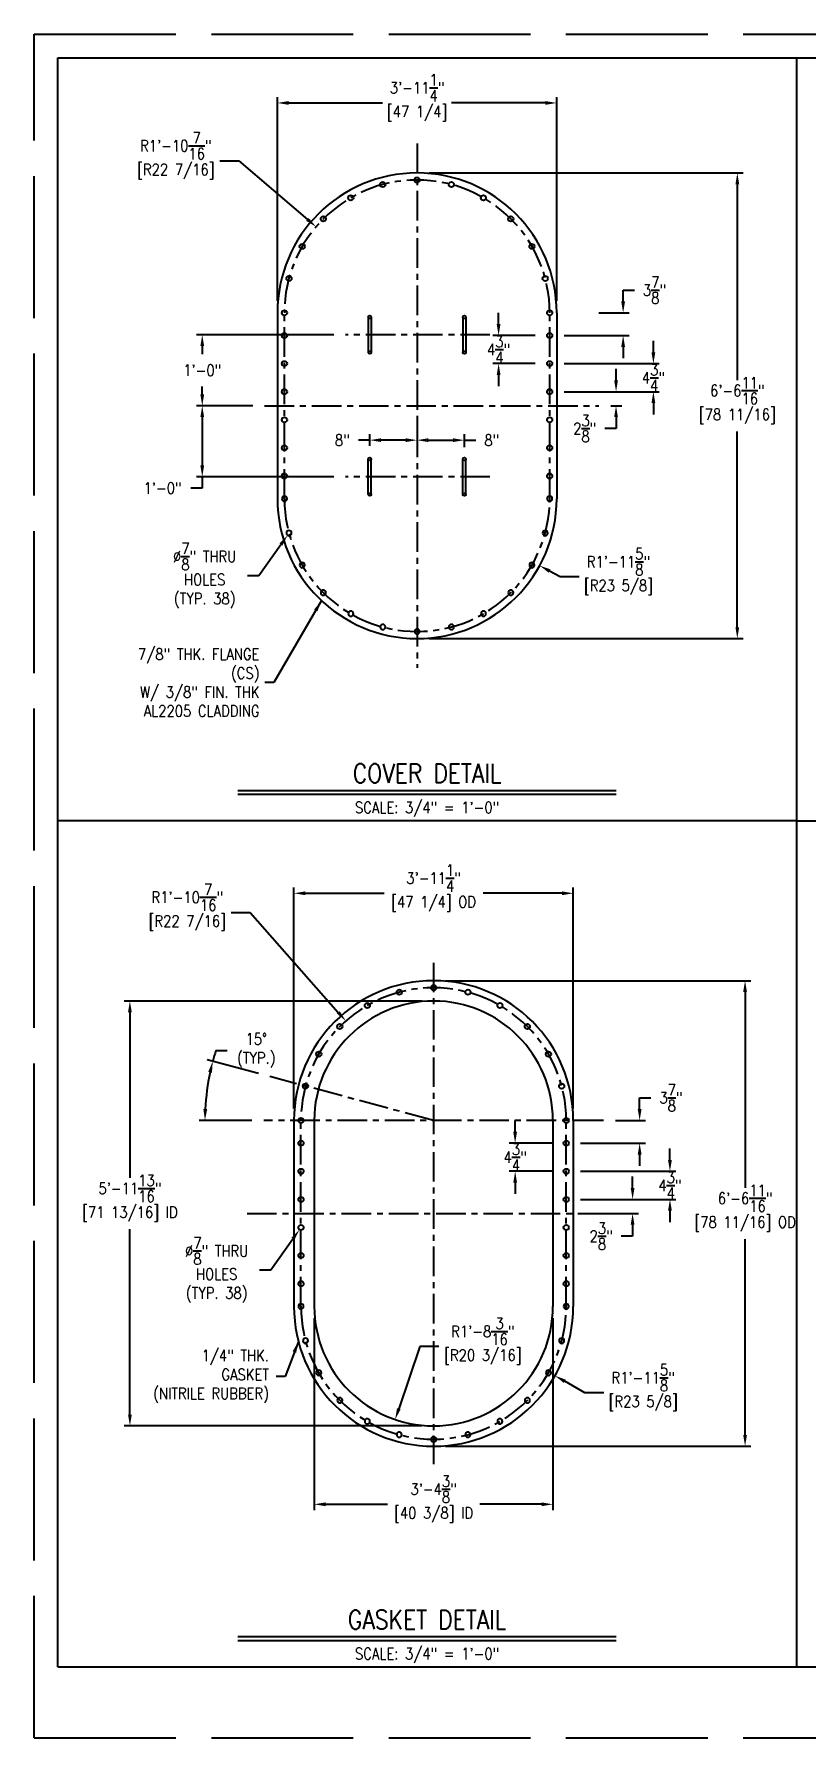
# Model space of a CAD drawing. Extents: x -219 to 647, y 12 to 426.
# Drawn here: x -12 to 118.6, y 12 to 300 of the extents above; entities that cross this region are included whole.
import ezdxf
from ezdxf.enums import TextEntityAlignment as Align

# ---------------------------------------------------------------- set-up
doc = ezdxf.new("R2010")
doc.units = 0
doc.header["$LTSCALE"] = 4
doc.header["$MEASUREMENT"] = 0
doc.header["$PDMODE"] = 33
doc.header["$PDSIZE"] = -0.5
doc.linetypes.add('AM_ISO02W050', pattern=[7.5, 6, -1.5])
doc.linetypes.add('CENTER', pattern=[2, 1.25, -0.25, 0.25, -0.25])
doc.layers.get('0').update_dxf_attribs({"linetype": 'CONTINUOUS'})
doc.layers.get('Defpoints').update_dxf_attribs({"linetype": 'CONTINUOUS'})
for name, color, linetype in [('CENTER', 6, 'CENTER'), ('COVER', 3, 'CONTINUOUS'), ('DIM', 1, 'CONTINUOUS'), ('HANDLE', 2, 'CONTINUOUS')]:
    doc.layers.add(name, color=color, linetype=linetype)
doc.styles.add('ROMANS', font='ROMANS.shx', dxfattribs={"width": 0.85, "height": 1.92})
doc.styles.get("Standard").update_dxf_attribs({"font": 'sanss___.ttf'})
doc.dimstyles.get("Standard").update_dxf_attribs({"dimtxt": 0.18, "dimasz": 0.18, "dimexe": 0.18, "dimexo": 0.0625, "dimgap": 0.09, "dimtad": 0, "dimtih": 1, "dimtoh": 1, "dimdec": 4, "dimzin": 0, "dimdsep": 46, "dimtxsty": 'Standard', "dimcen": 0.09, "dimadec": 0, "dimazin": 0, "dimtfac": 1, "dimtdec": 4, "dimtofl": 0, "dimtmove": 0, "dimatfit": 3, "dimfxl": 1, "dimtolj": 1, "dimtzin": 0, "dimarcsym": 0})

# ---------------------------------------------------------------- blocks, each defined once
blk = doc.blocks.new('*U203')
at = {"layer": 'COVER'}
blk.add_circle((0, 0), 0.438, dxfattribs=at)
blk = doc.blocks.new('*U200')
at = {"layer": 'COVER', "color": 0, "linetype": 'ByBlock', "lineweight": -2, "transparency": 16777216}
for p, rotation in [((-401.64, 371.43), 270.0000000000001), ((-412.86, 368.42), 300.0000000000001), ((-407.45, 370.67), 285.0000000000001), ((-395.84, 370.67), 255.0000000000001), ((-390.42, 368.42), 240.0000000000001), ((-417.51, 364.86), 314.9999999999999), ((-385.78, 364.86), 225.0000000000001), ((-421.07, 360.21), 329.9999999999999), ((-382.21, 360.21), 210.0000000000001), ((-423.32, 354.8), 344.9999999999999), ((-379.97, 354.8), 195.0000000000003), ((-379.21, 348.99), 180)]:
    blk.add_blockref('*U203', p, dxfattribs=dict(at, rotation=rotation))
blk.add_blockref('*U203', (-424.08, 348.99), dxfattribs=at)
blk = doc.blocks.new('*U201')
at = {"layer": 'COVER'}
blk.add_circle((0, 0), 0.438, dxfattribs=at)
blk = doc.blocks.new('*U202')
at = {"layer": 'COVER', "color": 0, "linetype": 'ByBlock', "lineweight": -2, "transparency": 16777216}
for p, rotation in [((-401.64, 371.43), 270.0000000000001), ((-412.86, 368.42), 300.0000000000001), ((-407.45, 370.67), 285.0000000000001), ((-395.84, 370.67), 255.0000000000001), ((-390.42, 368.42), 240.0000000000001), ((-417.51, 364.86), 314.9999999999999), ((-385.78, 364.86), 225.0000000000001), ((-421.07, 360.21), 329.9999999999999), ((-382.21, 360.21), 210.0000000000001), ((-423.32, 354.8), 344.9999999999999), ((-379.97, 354.8), 195.0000000000003), ((-379.21, 348.99), 180)]:
    blk.add_blockref('*U201', p, dxfattribs=dict(at, rotation=rotation))
blk.add_blockref('*U201', (-424.08, 348.99), dxfattribs=at)
blk = doc.blocks.new('*D204')
at = {"layer": 'Defpoints', "color": 0, "transparency": 16777216}
for p in [(16.46, 249.17), (40.72, 249.17), (26.99, 237.17)]:
    blk.add_point(p, dxfattribs=at)
at = {"layer": 'DIM', "color": 0, "lineweight": -2, "transparency": 16777216}
for p, q in [((38.72, 249.17), (15.46, 249.17)), ((16.46, 247.25), (16.46, 245.92)), ((16.46, 239.09), (16.46, 240.43)), ((24.99, 237.17), (15.46, 237.17))]:
    blk.add_line(p, q, dxfattribs=at)
at = {"layer": 'DIM', "color": 0, "transparency": 16777216}
for points in [[(16.14, 247.25), (16.78, 247.25), (16.46, 249.17)], [(16.14, 239.09), (16.78, 239.09), (16.46, 237.17)]]:
    blk.add_solid(points, dxfattribs=at)
at = {"layer": 'DIM', "color": 0, "transparency": 16777216, "insert": (16.46, 243.17), "char_height": 1.92, "attachment_point": 5, "style": 'ROMANS'}
blk.add_mtext('\\A1;1\'-0"', dxfattribs=at)
blk = doc.blocks.new('*D205')
at = {"layer": 'Defpoints', "color": 0, "transparency": 16777216}
for p in [(52.81, 237.17), (60.81, 231.36), (60.81, 228.17)]:
    blk.add_point(p, dxfattribs=at)
at = {"layer": 'DIM', "color": 0, "lineweight": -2, "transparency": 16777216}
for p, q in [((52.81, 235.17), (52.81, 230.36)), ((54.73, 231.36), (58.89, 231.36)), ((60.81, 230.17), (60.81, 232.36)), ((60.81, 231.36), (62.73, 231.36))]:
    blk.add_line(p, q, dxfattribs=at)
at = {"layer": 'DIM', "color": 0, "transparency": 16777216}
for points in [[(54.73, 231.68), (54.73, 231.04), (52.81, 231.36)], [(58.89, 231.68), (58.89, 231.04), (60.81, 231.36)]]:
    blk.add_solid(points, dxfattribs=at)
at = {"layer": 'DIM', "color": 0, "transparency": 16777216, "insert": (65.45, 231.36), "char_height": 1.92, "attachment_point": 5, "style": 'ROMANS'}
blk.add_mtext('\\A1;8"', dxfattribs=at)
blk = doc.blocks.new('*D215')
at = {"layer": 'Defpoints', "color": 0, "transparency": 16777216}
for p in [(26.99, 237.17), (16.46, 225.17), (40.72, 225.17)]:
    blk.add_point(p, dxfattribs=at)
at = {"layer": 'DIM', "color": 0, "lineweight": -2, "transparency": 16777216}
for p, q in [((24.99, 237.17), (15.46, 237.17)), ((16.46, 235.25), (16.46, 227.09)), ((38.72, 225.17), (15.46, 225.17)), ((16.46, 225.17), (16.46, 223.25)), ((16.46, 223.25), (14.54, 223.25))]:
    blk.add_line(p, q, dxfattribs=at)
at = {"layer": 'DIM', "color": 0, "transparency": 16777216}
for points in [[(16.14, 235.25), (16.78, 235.25), (16.46, 237.17)], [(16.14, 227.09), (16.78, 227.09), (16.46, 225.17)]]:
    blk.add_solid(points, dxfattribs=at)
at = {"layer": 'DIM', "color": 0, "transparency": 16777216, "insert": (9.75, 223.25), "char_height": 1.92, "attachment_point": 5, "style": 'ROMANS'}
blk.add_mtext('\\A1;1\'-0"', dxfattribs=at)
blk = doc.blocks.new('*D216')
at = {"layer": 'Defpoints', "color": 0, "transparency": 16777216}
for p in [(52.81, 237.17), (52.81, 231.36), (44.81, 228.42)]:
    blk.add_point(p, dxfattribs=at)
at = {"layer": 'DIM', "color": 0, "lineweight": -2, "transparency": 16777216}
for p, q in [((52.81, 235.17), (52.81, 230.36)), ((44.81, 231.36), (42.89, 231.36)), ((44.81, 230.42), (44.81, 232.36)), ((50.89, 231.36), (46.73, 231.36))]:
    blk.add_line(p, q, dxfattribs=at)
at = {"layer": 'DIM', "color": 0, "transparency": 16777216}
for points in [[(46.73, 231.68), (46.73, 231.04), (44.81, 231.36)], [(50.89, 231.68), (50.89, 231.04), (52.81, 231.36)]]:
    blk.add_solid(points, dxfattribs=at)
at = {"layer": 'DIM', "color": 0, "transparency": 16777216, "insert": (40.16, 231.36), "char_height": 1.92, "attachment_point": 5, "style": 'ROMANS'}
blk.add_mtext('\\A1;8"', dxfattribs=at)
blk = doc.blocks.new('*D217')
at = {"layer": 'Defpoints', "color": 0, "transparency": 16777216}
for p in [(76.43, 288.36), (29.18, 252.89), (76.43, 252.89)]:
    blk.add_point(p, dxfattribs=at)
at = {"layer": 'DIM', "color": 0, "lineweight": -2, "transparency": 16777216}
for p, q in [((29.18, 254.89), (29.18, 289.36)), ((31.1, 288.36), (46.97, 288.36)), ((74.51, 288.36), (58.64, 288.36)), ((76.43, 254.89), (76.43, 289.36))]:
    blk.add_line(p, q, dxfattribs=at)
at = {"layer": 'DIM', "color": 0, "transparency": 16777216}
for points in [[(31.1, 288.68), (31.1, 288.04), (29.18, 288.36)], [(74.51, 288.68), (74.51, 288.04), (76.43, 288.36)]]:
    blk.add_solid(points, dxfattribs=at)
at = {"layer": 'DIM', "color": 0, "transparency": 16777216, "char_height": 1.92, "attachment_point": 5, "style": 'ROMANS'}
for s, insert in [('\\A1;3\'-11{\\H1x;\\S1/4;}"', (52.81, 290.92)), ('\\A1;[47 1/4]', (52.81, 286.57))]:
    blk.add_mtext(s, dxfattribs=dict(at, insert=insert))
blk = doc.blocks.new('*D218')
at = {"layer": 'Defpoints', "color": 0, "transparency": 16777216}
for p in [(52.81, 276.52), (52.81, 197.83), (106.99, 197.83)]:
    blk.add_point(p, dxfattribs=at)
at = {"layer": 'DIM', "color": 0, "lineweight": -2, "transparency": 16777216}
for p, q in [((54.81, 276.52), (107.99, 276.52)), ((106.99, 274.6), (106.99, 241.52)), ((106.99, 199.75), (106.99, 232.83)), ((54.81, 197.83), (107.99, 197.83))]:
    blk.add_line(p, q, dxfattribs=at)
at = {"layer": 'DIM', "color": 0, "transparency": 16777216}
for points in [[(106.67, 274.6), (107.31, 274.6), (106.99, 276.52)], [(106.67, 199.75), (107.31, 199.75), (106.99, 197.83)]]:
    blk.add_solid(points, dxfattribs=at)
at = {"layer": 'DIM', "color": 0, "transparency": 16777216, "char_height": 1.92, "attachment_point": 5, "style": 'ROMANS'}
for s, insert in [('\\A1;6\'-6{\\H1x;\\S11/16;}"', (106.99, 239.73)), ('\\A1;[78 11/16]', (106.99, 235.39))]:
    blk.add_mtext(s, dxfattribs=dict(at, insert=insert))
blk = doc.blocks.new('*D222')
at = {"layer": 'Defpoints', "color": 0, "transparency": 16777216}
for p in [(35.71, 267.43), (52.81, 252.89)]:
    blk.add_point(p, dxfattribs=at)
at = {"layer": 'DIM', "color": 0, "lineweight": -2, "transparency": 16777216}
for p, q in [((19.43, 278.56), (22.63, 278.56)), ((22.63, 278.56), (34.25, 268.67))]:
    blk.add_line(p, q, dxfattribs=at)
at = {"layer": 'DIM', "color": 0, "transparency": 16777216}
blk.add_solid([(34.46, 268.92), (34.04, 268.43), (35.71, 267.43)], dxfattribs=at)
at = {"layer": 'DIM', "color": 0, "transparency": 16777216, "char_height": 1.92, "attachment_point": 5, "style": 'ROMANS'}
for s, insert in [('\\A1;R1\'-10{\\H1x;\\S7/16;}"', (11.99, 281.12)), ('\\A1;[R22 7/16]', (11.99, 276.78))]:
    blk.add_mtext(s, dxfattribs=dict(at, insert=insert))
blk = doc.blocks.new('*D223')
at = {"layer": 'Defpoints', "color": 0, "transparency": 16777216}
for p in [(52.81, 221.46), (73.55, 210.15)]:
    blk.add_point(p, dxfattribs=at)
at = {"layer": 'DIM', "color": 0, "lineweight": -2, "transparency": 16777216}
for p, q in [((77.02, 208.25), (75.23, 209.23)), ((80.22, 208.25), (77.02, 208.25))]:
    blk.add_line(p, q, dxfattribs=at)
at = {"layer": 'DIM', "color": 0, "transparency": 16777216}
blk.add_solid([(75.39, 209.51), (75.08, 208.95), (73.55, 210.15)], dxfattribs=at)
at = {"layer": 'DIM', "color": 0, "transparency": 16777216, "char_height": 1.92, "attachment_point": 5, "style": 'ROMANS'}
for s, insert in [('\\A1;R1\'-11{\\H1x;\\S5/8;}"', (86.88, 210.81)), ('\\A1;[R23 5/8]', (86.88, 206.47))]:
    blk.add_mtext(s, dxfattribs=dict(at, insert=insert))
blk = doc.blocks.new('*D225')
at = {"layer": 'Defpoints', "color": 0, "transparency": 16777216}
for p in [(31.39, 216.01), (30.88, 215.29)]:
    blk.add_point(p, dxfattribs=at)
at = {"layer": 'DIM', "color": 0, "lineweight": -2, "transparency": 16777216}
for p, q in [((26.06, 208.49), (29.77, 213.72)), ((24.14, 208.49), (26.06, 208.49))]:
    blk.add_line(p, q, dxfattribs=at)
at = {"layer": 'DIM', "color": 0, "transparency": 16777216}
blk.add_solid([(29.51, 213.91), (30.03, 213.54), (30.88, 215.29)], dxfattribs=at)
at = {"layer": 'DIM', "color": 0, "transparency": 16777216, "insert": (16.87, 208.49), "char_height": 1.92, "attachment_point": 5, "style": 'ROMANS'}
blk.add_mtext('\\A1;∅{\\H1x;\\S7/8;}" THRU\\PHOLES\\P(TYP. 38)', dxfattribs=at)
blk = doc.blocks.new('*D229')
at = {"layer": 'Defpoints', "color": 0, "transparency": 16777216}
for p in [(75.68, 239.55), (86.47, 239.55), (83.57, 237.17)]:
    blk.add_point(p, dxfattribs=at)
at = {"layer": 'DIM', "color": 0, "lineweight": -2, "transparency": 16777216}
for p, q in [((86.47, 241.47), (86.47, 243.39)), ((77.68, 239.55), (87.47, 239.55)), ((85.57, 237.17), (87.47, 237.17)), ((86.47, 233.33), (84.55, 233.33)), ((86.47, 235.25), (86.47, 233.33))]:
    blk.add_line(p, q, dxfattribs=at)
at = {"layer": 'DIM', "color": 0, "transparency": 16777216}
for points in [[(86.15, 241.47), (86.79, 241.47), (86.47, 239.55)], [(86.15, 235.25), (86.79, 235.25), (86.47, 237.17)]]:
    blk.add_solid(points, dxfattribs=at)
at = {"layer": 'DIM', "color": 0, "transparency": 16777216, "insert": (81.17, 233.33), "char_height": 1.92, "attachment_point": 5, "style": 'ROMANS'}
blk.add_mtext('\\A1;2{\\H1x;\\S3/8;}"', dxfattribs=at)
blk = doc.blocks.new('*D226')
at = {"layer": 'Defpoints', "color": 0, "transparency": 16777216}
for p in [(75.68, 244.3), (92.79, 244.3), (75.68, 239.55)]:
    blk.add_point(p, dxfattribs=at)
at = {"layer": 'DIM', "color": 0, "lineweight": -2, "transparency": 16777216}
for p, q in [((92.79, 246.22), (92.79, 248.14)), ((77.68, 244.3), (93.79, 244.3)), ((77.68, 239.55), (93.79, 239.55)), ((92.79, 237.63), (92.79, 235.71))]:
    blk.add_line(p, q, dxfattribs=at)
at = {"layer": 'DIM', "color": 0, "transparency": 16777216}
for points in [[(92.47, 246.22), (93.11, 246.22), (92.79, 244.3)], [(92.47, 237.63), (93.11, 237.63), (92.79, 239.55)]]:
    blk.add_solid(points, dxfattribs=at)
at = {"layer": 'DIM', "color": 0, "transparency": 16777216, "insert": (92.79, 241.92), "char_height": 1.92, "attachment_point": 5, "style": 'ROMANS'}
blk.add_mtext('\\A1;4{\\H1x;\\S3/4;}"', dxfattribs=at)
blk = doc.blocks.new('*D227')
at = {"layer": 'Defpoints', "color": 0, "transparency": 16777216}
for p in [(66.6, 249.05), (74.81, 249.05), (74.81, 244.3)]:
    blk.add_point(p, dxfattribs=at)
at = {"layer": 'DIM', "color": 0, "lineweight": -2, "transparency": 16777216}
for p, q in [((66.6, 250.97), (66.6, 252.89)), ((72.81, 249.05), (65.6, 249.05)), ((72.81, 244.3), (65.6, 244.3)), ((66.6, 242.38), (66.6, 240.46))]:
    blk.add_line(p, q, dxfattribs=at)
at = {"layer": 'DIM', "color": 0, "transparency": 16777216}
for points in [[(66.28, 250.97), (66.92, 250.97), (66.6, 249.05)], [(66.28, 242.38), (66.92, 242.38), (66.6, 244.3)]]:
    blk.add_solid(points, dxfattribs=at)
at = {"layer": 'DIM', "color": 0, "transparency": 16777216, "insert": (66.6, 246.67), "char_height": 1.92, "attachment_point": 5, "style": 'ROMANS'}
blk.add_mtext('\\A1;4{\\H1x;\\S3/4;}"', dxfattribs=at)
blk = doc.blocks.new('*D228')
at = {"layer": 'Defpoints', "color": 0, "transparency": 16777216}
for p in [(81.55, 252.89), (87.67, 252.89), (75.68, 249.05)]:
    blk.add_point(p, dxfattribs=at)
at = {"layer": 'DIM', "color": 0, "lineweight": -2, "transparency": 16777216}
for p, q in [((87.67, 254.81), (87.67, 256.73)), ((87.67, 256.73), (89.59, 256.73)), ((83.55, 252.89), (88.67, 252.89)), ((77.68, 249.05), (88.67, 249.05)), ((87.67, 247.13), (87.67, 245.21))]:
    blk.add_line(p, q, dxfattribs=at)
at = {"layer": 'DIM', "color": 0, "transparency": 16777216}
for points in [[(87.35, 254.81), (87.99, 254.81), (87.67, 252.89)], [(87.35, 247.13), (87.99, 247.13), (87.67, 249.05)]]:
    blk.add_solid(points, dxfattribs=at)
at = {"layer": 'DIM', "color": 0, "transparency": 16777216, "insert": (92.97, 256.73), "char_height": 1.92, "attachment_point": 5, "style": 'ROMANS'}
blk.add_mtext('\\A1;3{\\H1x;\\S7/8;}"', dxfattribs=at)
blk = doc.blocks.new('*U232')
at = {"layer": 'COVER'}
blk.add_circle((0, 0), 0.438, dxfattribs=at)
blk = doc.blocks.new('*U233')
at = {"layer": 'COVER', "color": 0, "linetype": 'ByBlock', "lineweight": -2, "transparency": 16777216}
for p, rotation in [((-401.64, 371.43), 270.0000000000001), ((-412.86, 368.42), 300.0000000000001), ((-407.45, 370.67), 285.0000000000001), ((-395.84, 370.67), 255.0000000000001), ((-390.42, 368.42), 240.0000000000001), ((-417.51, 364.86), 314.9999999999999), ((-385.78, 364.86), 225.0000000000001), ((-421.07, 360.21), 329.9999999999999), ((-382.21, 360.21), 210.0000000000001), ((-423.32, 354.8), 344.9999999999999), ((-379.97, 354.8), 195.0000000000003), ((-379.21, 348.99), 180)]:
    blk.add_blockref('*U232', p, dxfattribs=dict(at, rotation=rotation))
blk.add_blockref('*U232', (-424.08, 348.99), dxfattribs=at)
blk = doc.blocks.new('*U230')
at = {"layer": 'COVER'}
blk.add_circle((0, 0), 0.438, dxfattribs=at)
blk = doc.blocks.new('*U231')
at = {"layer": 'COVER', "color": 0, "linetype": 'ByBlock', "lineweight": -2, "transparency": 16777216}
for p, rotation in [((-401.64, 371.43), 270.0000000000001), ((-412.86, 368.42), 300.0000000000001), ((-407.45, 370.67), 285.0000000000001), ((-395.84, 370.67), 255.0000000000001), ((-390.42, 368.42), 240.0000000000001), ((-417.51, 364.86), 314.9999999999999), ((-385.78, 364.86), 225.0000000000001), ((-421.07, 360.21), 329.9999999999999), ((-382.21, 360.21), 210.0000000000001), ((-423.32, 354.8), 344.9999999999999), ((-379.97, 354.8), 195.0000000000003), ((-379.21, 348.99), 180)]:
    blk.add_blockref('*U230', p, dxfattribs=dict(at, rotation=rotation))
blk.add_blockref('*U230', (-424.08, 348.99), dxfattribs=at)
blk = doc.blocks.new('*D238')
at = {"layer": 'Defpoints', "color": 0, "transparency": 16777216}
for p in [(55.6, 139.99), (108.3, 139.99), (55.6, 61.31)]:
    blk.add_point(p, dxfattribs=at)
at = {"layer": 'DIM', "color": 0, "lineweight": -2, "transparency": 16777216}
for p, q in [((57.6, 139.99), (109.3, 139.99)), ((108.3, 138.07), (108.3, 104.99)), ((108.3, 63.23), (108.3, 96.31)), ((57.6, 61.31), (109.3, 61.31))]:
    blk.add_line(p, q, dxfattribs=at)
at = {"layer": 'DIM', "color": 0, "transparency": 16777216}
for points in [[(107.98, 138.07), (108.62, 138.07), (108.3, 139.99)], [(107.98, 63.23), (108.62, 63.23), (108.3, 61.31)]]:
    blk.add_solid(points, dxfattribs=at)
at = {"layer": 'DIM', "color": 0, "transparency": 16777216, "char_height": 1.92, "attachment_point": 5, "style": 'ROMANS'}
for s, insert in [('\\A1;6\'-6{\\H1x;\\S11/16;}"', (108.3, 103.21)), ('\\A1;[78 11/16] OD', (108.3, 98.87))]:
    blk.add_mtext(s, dxfattribs=dict(at, insert=insert))
blk = doc.blocks.new('*D239')
at = {"layer": 'Defpoints', "color": 0, "transparency": 16777216}
for p in [(31.98, 154.77), (31.98, 116.37), (79.23, 116.37)]:
    blk.add_point(p, dxfattribs=at)
at = {"layer": 'DIM', "color": 0, "lineweight": -2, "transparency": 16777216}
for p, q in [((31.98, 118.37), (31.98, 155.77)), ((79.23, 118.37), (79.23, 155.77)), ((33.9, 154.77), (47.24, 154.77)), ((77.31, 154.77), (63.97, 154.77))]:
    blk.add_line(p, q, dxfattribs=at)
at = {"layer": 'DIM', "color": 0, "transparency": 16777216}
for points in [[(33.9, 155.09), (33.9, 154.45), (31.98, 154.77)], [(77.31, 155.09), (77.31, 154.45), (79.23, 154.77)]]:
    blk.add_solid(points, dxfattribs=at)
at = {"layer": 'DIM', "color": 0, "transparency": 16777216, "char_height": 1.92, "attachment_point": 5, "style": 'ROMANS'}
for s, insert in [('\\A1;3\'-11{\\H1x;\\S1/4;}"', (55.6, 157.33)), ('\\A1;[47 1/4] OD', (55.6, 152.99))]:
    blk.add_mtext(s, dxfattribs=dict(at, insert=insert))
blk = doc.blocks.new('*D240')
at = {"layer": 'Defpoints', "color": 0, "transparency": 16777216}
for p in [(55.6, 136.56), (4.22, 64.74), (55.6, 64.74)]:
    blk.add_point(p, dxfattribs=at)
at = {"layer": 'DIM', "color": 0, "lineweight": -2, "transparency": 16777216}
for p, q in [((53.6, 136.56), (3.22, 136.56)), ((4.22, 134.64), (4.22, 106.68)), ((4.22, 66.66), (4.22, 97.99)), ((53.6, 64.74), (3.22, 64.74))]:
    blk.add_line(p, q, dxfattribs=at)
at = {"layer": 'DIM', "color": 0, "transparency": 16777216}
for points in [[(3.9, 134.64), (4.54, 134.64), (4.22, 136.56)], [(3.9, 66.66), (4.54, 66.66), (4.22, 64.74)]]:
    blk.add_solid(points, dxfattribs=at)
at = {"layer": 'DIM', "color": 0, "transparency": 16777216, "char_height": 1.92, "attachment_point": 5, "style": 'ROMANS'}
for s, insert in [('\\A1;5\'-11{\\H1x;\\S13/16;}"', (4.22, 104.89)), ('\\A1;[71 13/16] ID', (4.22, 100.55))]:
    blk.add_mtext(s, dxfattribs=dict(at, insert=insert))
blk = doc.blocks.new('*D242')
at = {"layer": 'Defpoints', "color": 0, "transparency": 16777216}
for p in [(35.41, 84.93), (75.79, 84.93), (75.79, 51.49)]:
    blk.add_point(p, dxfattribs=at)
at = {"layer": 'DIM', "color": 0, "lineweight": -2, "transparency": 16777216}
for p, q in [((35.41, 82.93), (35.41, 50.49)), ((75.79, 82.93), (75.79, 50.49)), ((37.33, 51.49), (47.78, 51.49)), ((73.87, 51.49), (63.42, 51.49))]:
    blk.add_line(p, q, dxfattribs=at)
at = {"layer": 'DIM', "color": 0, "transparency": 16777216}
for points in [[(37.33, 51.81), (37.33, 51.17), (35.41, 51.49)], [(73.87, 51.81), (73.87, 51.17), (75.79, 51.49)]]:
    blk.add_solid(points, dxfattribs=at)
at = {"layer": 'DIM', "color": 0, "transparency": 16777216, "char_height": 1.92, "attachment_point": 5, "style": 'ROMANS'}
for s, insert in [('\\A1;3\'-4{\\H1x;\\S3/8;}"', (55.6, 54.05)), ('\\A1;[40 3/8] ID', (55.6, 49.71))]:
    blk.add_mtext(s, dxfattribs=dict(at, insert=insert))
blk = doc.blocks.new('*D241')
at = {"layer": 'Defpoints', "color": 0, "transparency": 16777216}
for p in [(27.91, 123.79), (17.07, 119.74), (26.86, 116.37), (55.6, 116.37), (84.35, 116.37)]:
    blk.add_point(p, dxfattribs=at)
at = {"layer": 'DIM', "color": 0, "lineweight": -2, "transparency": 16777216}
for p, q in [((18.78, 128.22), (20.7, 128.22)), ((25.98, 124.31), (17.27, 126.64)), ((24.86, 116.37), (15.92, 116.37))]:
    blk.add_line(p, q, dxfattribs=at)
for start, end in [(162.156, 165), (167.844, 177.156)]:
    blk.add_arc((55.6, 116.37), 38.68, start, end, dxfattribs=at)
at = {"layer": 'DIM', "color": 0, "transparency": 16777216}
for points in [[(17.47, 124.59), (18.1, 124.44), (18.24, 126.38)], [(17.29, 118.28), (16.65, 118.3), (16.92, 116.37)]]:
    blk.add_solid(points, dxfattribs=at)
at = {"layer": 'DIM', "color": 0, "transparency": 16777216, "insert": (25.6, 128.22), "char_height": 1.92, "attachment_point": 5, "style": 'ROMANS'}
blk.add_mtext('\\A1;15°\\P(TYP.)', dxfattribs=at)
blk = doc.blocks.new('*D237')
at = {"layer": 'Defpoints', "color": 0, "transparency": 16777216}
for p in [(78.48, 103.03), (89.27, 103.03), (81.42, 100.65)]:
    blk.add_point(p, dxfattribs=at)
at = {"layer": 'DIM', "color": 0, "lineweight": -2, "transparency": 16777216}
for p, q in [((89.27, 104.95), (89.27, 106.87)), ((80.48, 103.03), (90.27, 103.03)), ((83.42, 100.65), (90.27, 100.65)), ((89.27, 98.73), (89.27, 96.81)), ((89.27, 96.81), (87.35, 96.81))]:
    blk.add_line(p, q, dxfattribs=at)
at = {"layer": 'DIM', "color": 0, "transparency": 16777216}
for points in [[(88.95, 104.95), (89.59, 104.95), (89.27, 103.03)], [(88.95, 98.73), (89.59, 98.73), (89.27, 100.65)]]:
    blk.add_solid(points, dxfattribs=at)
at = {"layer": 'DIM', "color": 0, "transparency": 16777216, "insert": (83.96, 96.81), "char_height": 1.92, "attachment_point": 5, "style": 'ROMANS'}
blk.add_mtext('\\A1;2{\\H1x;\\S3/8;}"', dxfattribs=at)
blk = doc.blocks.new('*D234')
at = {"layer": 'Defpoints', "color": 0, "transparency": 16777216}
for p in [(78.48, 107.78), (95.59, 107.78), (78.48, 103.03)]:
    blk.add_point(p, dxfattribs=at)
at = {"layer": 'DIM', "color": 0, "lineweight": -2, "transparency": 16777216}
for p, q in [((95.59, 109.7), (95.59, 111.62)), ((80.48, 107.78), (96.59, 107.78)), ((80.48, 103.03), (96.59, 103.03)), ((95.59, 101.11), (95.59, 99.19))]:
    blk.add_line(p, q, dxfattribs=at)
at = {"layer": 'DIM', "color": 0, "transparency": 16777216}
for points in [[(95.27, 109.7), (95.91, 109.7), (95.59, 107.78)], [(95.27, 101.11), (95.91, 101.11), (95.59, 103.03)]]:
    blk.add_solid(points, dxfattribs=at)
at = {"layer": 'DIM', "color": 0, "transparency": 16777216, "insert": (95.59, 105.4), "char_height": 1.92, "attachment_point": 5, "style": 'ROMANS'}
blk.add_mtext('\\A1;4{\\H1x;\\S3/4;}"', dxfattribs=at)
blk = doc.blocks.new('*D235')
at = {"layer": 'Defpoints', "color": 0, "transparency": 16777216}
for p in [(69.4, 112.53), (77.6, 112.53), (77.6, 107.78)]:
    blk.add_point(p, dxfattribs=at)
at = {"layer": 'DIM', "color": 0, "lineweight": -2, "transparency": 16777216}
for p, q in [((69.4, 114.45), (69.4, 116.37)), ((75.6, 112.53), (68.4, 112.53)), ((75.6, 107.78), (68.4, 107.78)), ((69.4, 105.86), (69.4, 103.94))]:
    blk.add_line(p, q, dxfattribs=at)
at = {"layer": 'DIM', "color": 0, "transparency": 16777216}
for points in [[(69.08, 114.45), (69.72, 114.45), (69.4, 112.53)], [(69.08, 105.86), (69.72, 105.86), (69.4, 107.78)]]:
    blk.add_solid(points, dxfattribs=at)
at = {"layer": 'DIM', "color": 0, "transparency": 16777216, "insert": (69.4, 110.15), "char_height": 1.92, "attachment_point": 5, "style": 'ROMANS'}
blk.add_mtext('\\A1;4{\\H1x;\\S3/4;}"', dxfattribs=at)
blk = doc.blocks.new('*D236')
at = {"layer": 'Defpoints', "color": 0, "transparency": 16777216}
for p in [(84.35, 116.37), (90.46, 116.37), (78.48, 112.53)]:
    blk.add_point(p, dxfattribs=at)
at = {"layer": 'DIM', "color": 0, "lineweight": -2, "transparency": 16777216}
for p, q in [((90.46, 118.29), (90.46, 120.21)), ((90.46, 120.21), (92.38, 120.21)), ((86.35, 116.37), (91.46, 116.37)), ((80.48, 112.53), (91.46, 112.53)), ((90.46, 110.61), (90.46, 108.69))]:
    blk.add_line(p, q, dxfattribs=at)
at = {"layer": 'DIM', "color": 0, "transparency": 16777216}
for points in [[(90.14, 118.29), (90.78, 118.29), (90.46, 116.37)], [(90.14, 110.61), (90.78, 110.61), (90.46, 112.53)]]:
    blk.add_solid(points, dxfattribs=at)
at = {"layer": 'DIM', "color": 0, "transparency": 16777216, "insert": (95.77, 120.21), "char_height": 1.92, "attachment_point": 5, "style": 'ROMANS'}
blk.add_mtext('\\A1;3{\\H1x;\\S7/8;}"', dxfattribs=at)
blk = doc.blocks.new('*D243')
at = {"layer": 'Defpoints', "color": 0, "transparency": 16777216}
for p in [(55.6, 84.93), (49.1, 65.82)]:
    blk.add_point(p, dxfattribs=at)
at = {"layer": 'DIM', "color": 0, "lineweight": -2, "transparency": 16777216}
for p, q in [((53.3, 78.16), (49.72, 67.64)), ((56.5, 78.16), (53.3, 78.16))]:
    blk.add_line(p, q, dxfattribs=at)
at = {"layer": 'DIM', "color": 0, "transparency": 16777216}
blk.add_solid([(49.41, 67.74), (50.02, 67.54), (49.1, 65.82)], dxfattribs=at)
at = {"layer": 'DIM', "color": 0, "transparency": 16777216, "char_height": 1.92, "attachment_point": 5, "style": 'ROMANS'}
for s, insert in [('\\A1;R1\'-8{\\H1x;\\S3/16;}"', (63.93, 80.72)), ('\\A1;[R20 3/16]', (63.93, 76.38))]:
    blk.add_mtext(s, dxfattribs=dict(at, insert=insert))
blk = doc.blocks.new('*D244')
at = {"layer": 'Defpoints', "color": 0, "transparency": 16777216}
for p in [(55.6, 84.93), (76.13, 73.23)]:
    blk.add_point(p, dxfattribs=at)
at = {"layer": 'DIM', "color": 0, "lineweight": -2, "transparency": 16777216}
for p, q in [((81.21, 70.33), (77.79, 72.28)), ((84.41, 70.33), (81.21, 70.33))]:
    blk.add_line(p, q, dxfattribs=at)
at = {"layer": 'DIM', "color": 0, "transparency": 16777216}
blk.add_solid([(77.95, 72.56), (77.64, 72), (76.13, 73.23)], dxfattribs=at)
at = {"layer": 'DIM', "color": 0, "transparency": 16777216, "char_height": 1.92, "attachment_point": 5, "style": 'ROMANS'}
for s, insert in [('\\A1;R1\'-11{\\H1x;\\S5/8;}"', (91.06, 72.89)), ('\\A1;[R23 5/8]', (91.06, 68.55))]:
    blk.add_mtext(s, dxfattribs=dict(at, insert=insert))
blk = doc.blocks.new('*D245')
at = {"layer": 'Defpoints', "color": 0, "transparency": 16777216}
for p in [(40.75, 133.19), (55.6, 116.37)]:
    blk.add_point(p, dxfattribs=at)
at = {"layer": 'DIM', "color": 0, "lineweight": -2, "transparency": 16777216}
for p, q in [((21.36, 151.53), (24.56, 151.53)), ((24.56, 151.53), (39.48, 134.63))]:
    blk.add_line(p, q, dxfattribs=at)
at = {"layer": 'DIM', "color": 0, "transparency": 16777216}
blk.add_solid([(39.72, 134.84), (39.24, 134.42), (40.75, 133.19)], dxfattribs=at)
at = {"layer": 'DIM', "color": 0, "transparency": 16777216, "char_height": 1.92, "attachment_point": 5, "style": 'ROMANS'}
for s, insert in [('\\A1;R1\'-10{\\H1x;\\S7/16;}"', (13.93, 154.09)), ('\\A1;[R22 7/16]', (13.93, 149.75))]:
    blk.add_mtext(s, dxfattribs=dict(at, insert=insert))
blk = doc.blocks.new('*D246')
at = {"layer": 'Defpoints', "color": 0, "transparency": 16777216}
for p in [(33.42, 98.63), (32.91, 97.92)]:
    blk.add_point(p, dxfattribs=at)
at = {"layer": 'DIM', "color": 0, "lineweight": -2, "transparency": 16777216}
for p, q in [((28.09, 91.11), (31.8, 96.35)), ((26.17, 91.11), (28.09, 91.11))]:
    blk.add_line(p, q, dxfattribs=at)
at = {"layer": 'DIM', "color": 0, "transparency": 16777216}
blk.add_solid([(31.54, 96.54), (32.06, 96.17), (32.91, 97.92)], dxfattribs=at)
at = {"layer": 'DIM', "color": 0, "transparency": 16777216, "insert": (18.9, 91.11), "char_height": 1.92, "attachment_point": 5, "style": 'ROMANS'}
blk.add_mtext('\\A1;∅{\\H1x;\\S7/8;}" THRU\\PHOLES\\P(TYP. 38)', dxfattribs=at)

msp = doc.modelspace()

# ---------------------------------------------------------------- linework, layer by layer
for p, q in [((-7.99419, 296), (367.99419, 296)), ((-7.99419, 24), (-7.99419, 296)), ((-7.99419, 24), (-7.99419, 296)), ((-7.99419, 296), (367.99419, 296)), ((117.00581, 296), (117.00581, 24)), ((117.00581, 167.03135), (-7.99419, 167.03135)), ((117.00581, 167.03135), (242.00581, 167.03135)), ((-7.99419, 24), (367.99419, 24)), ((-7.99419, 24), (367.99419, 24))]:
    msp.add_line(p, q)
at = {"layer": 'CENTER'}
for p, q in [((52.8057, 281.4778), (52.8057, 192.87068)), ((30.3682, 221.45549), (30.3682, 253.33049)), ((75.2432, 221.45549), (75.2432, 253.33049)), ((65.13291, 249.17424), (40.72024, 249.17424)), ((26.99128, 237.17424), (83.56715, 237.17424)), ((65.13291, 225.17424), (40.72024, 225.17424)), ((55.60217, 143.03759), (55.60217, 58.26354)), ((55.60217, 116.36932), (27.913, 123.78861)), ((84.3478, 116.36932), (26.85655, 116.36932)), ((33.16467, 84.93182), (33.16467, 116.80682)), ((78.03967, 84.93182), (78.03967, 116.80682)), ((24.03079, 100.65057), (87.17356, 100.65057))]:
    msp.add_line(p, q, dxfattribs=at)
for centre, start, end in [((52.8057, 252.89299), 0, 180), ((52.8057, 221.45549), 180, 0), ((55.60217, 116.36932), 0, 180), ((55.60217, 84.93182), 180, 0)]:
    msp.add_arc(centre, 22.4375, start, end, dxfattribs=at)
at = {"layer": 'COVER'}
for p, q in [((29.1807, 252.89299), (29.1807, 221.45549)), ((76.4307, 252.89299), (76.4307, 221.45549)), ((31.97717, 116.36932), (31.97717, 84.93182)), ((35.41467, 116.36932), (35.41467, 84.93182)), ((75.78967, 116.36932), (75.78967, 84.93182)), ((79.22717, 116.36932), (79.22717, 84.93182))]:
    msp.add_line(p, q, dxfattribs=at)
for centre in [(30.3682, 249.04924), (75.2432, 249.04924), (30.3682, 244.29924), (75.2432, 244.29924), (30.3682, 239.54924), (75.2432, 239.54924), (30.3682, 234.79924), (75.2432, 234.79924), (30.3682, 230.04924), (75.2432, 230.04924), (30.3682, 225.29924), (75.2432, 225.29924), (33.16467, 112.52557), (78.03967, 112.52557), (33.16467, 107.77557), (78.03967, 107.77557), (33.16467, 103.02557), (78.03967, 103.02557), (33.16467, 98.27557), (78.03967, 98.27557), (33.16467, 93.52557), (78.03967, 93.52557), (33.16467, 88.77557), (78.03967, 88.77557)]:
    msp.add_circle(centre, 0.4375, dxfattribs=at)
for centre, radius, start, end in [((52.8057, 252.89299), 23.625, 0, 180), ((52.8057, 221.45549), 23.625, 180, 0), ((55.60217, 116.36932), 23.625, 0, 180), ((55.60217, 116.36932), 20.1875, 0, 180), ((55.60217, 84.93182), 23.625, 180, 0), ((55.60217, 84.93182), 20.1875, 180, 0)]:
    msp.add_arc(centre, radius, start, end, dxfattribs=at)
at = {"layer": 'Defpoints', "linetype": 'AM_ISO02W050'}
for p, q in [((-12, 300), (372, 300)), ((-12, 12), (-12, 300)), ((-12, 12), (-12, 300)), ((-12, 300), (372, 300)), ((-12, 12), (372, 12)), ((-12, 12), (372, 12))]:
    msp.add_line(p, q, dxfattribs=at)
at = {"layer": 'DIM'}
for p, q in [((22.50581, 172.15135), (86.50581, 172.15135)), ((22.50581, 171.51135), (86.50581, 171.51135)), ((22.50581, 29.12), (86.50581, 29.12)), ((22.50581, 28.48), (86.50581, 28.48))]:
    msp.add_line(p, q, dxfattribs=at)
at = {"layer": 'HANDLE'}
for p, q in [((44.5557, 252.17424), (44.5557, 246.17424)), ((45.0557, 252.17424), (45.0557, 246.17424)), ((60.5557, 252.17424), (60.5557, 246.17424)), ((61.0557, 252.17424), (61.0557, 246.17424)), ((44.5557, 222.17424), (44.5557, 228.17424)), ((45.0557, 222.17424), (45.0557, 228.17424)), ((60.5557, 222.17424), (60.5557, 228.17424)), ((61.0557, 222.17424), (61.0557, 228.17424))]:
    msp.add_line(p, q, dxfattribs=at)
for centre in [(44.8057, 252.17424), (60.8057, 252.17424), (44.8057, 246.17424), (60.8057, 246.17424), (44.8057, 228.17424), (60.8057, 228.17424), (44.8057, 222.17424), (60.8057, 222.17424)]:
    msp.add_circle(centre, 0.25, dxfattribs=at)

# ---------------------------------------------------------------- block references
at = {"layer": 'COVER'}
for name, p in [('*U200', (454.4486, -96.09943)), ('*U233', (457.24508, -232.6231))]:
    msp.add_blockref(name, p, dxfattribs=at)
at = {"layer": 'COVER', "xscale": -1, "rotation": 180}
for name, p in [('*U202', (454.4486, 570.44791)), ('*U231', (457.24508, 433.92424))]:
    msp.add_blockref(name, p, dxfattribs=at)

# ---------------------------------------------------------------- texts
at = {"layer": 'DIM', "style": 'ROMANS', "width": 0.85}
for s, height, p in [('COVER DETAIL', 3.2, (54.50581, 173.43135)), ('SCALE: 3/4" = 1\'-0"', 1.92, (54.50581, 168.31135)), ('GASKET DETAIL', 3.2, (54.50581, 30.4)), ('SCALE: 3/4" = 1\'-0"', 1.92, (54.50581, 25.28))]:
    msp.add_text(s, height=height, dxfattribs=at).set_placement(p, align=Align.CENTER)
at = {"layer": 'DIM', "char_height": 1.92, "attachment_point": 6, "style": 'ROMANS'}
for s, insert in [('7/8" THK. FLANGE\\P(CS)\\PW/ 3/8" FIN. THK\\PAL2205 CLADDING', (26.14391, 190.38476)), ('1/4" THK.\\PGASKET\\P(NITRILE RUBBER)', (27.73724, 73.10971))]:
    msp.add_mtext(s, dxfattribs=dict(at, insert=insert))

# ---------------------------------------------------------------- dimensions: what is measured, and where the dimension line sits
at = {"layer": 'DIM'}
for base, p1, p2, override, picture, middle in [((76.4307, 288.35621), (29.1807, 252.89299), (76.4307, 252.89299), {"dimscale": 16, "dimtxt": 1.92, "dimasz": 0.12, "dimexe": 0.0625, "dimexo": 0.125, "dimgap": 0.02, "dimzin": 3, "dimlunit": 4, "dimpost": '\\X', "dimtxsty": 'ROMANS', "dimcen": 0}, '*D217', (52.8057, 288.35621)), ((60.8057, 231.35981), (52.8057, 237.17424), (60.8057, 228.17424), {"dimscale": 16, "dimtxt": 1.92, "dimasz": 0.12, "dimexe": 0.0625, "dimexo": 0.125, "dimgap": 0.1, "dimzin": 3, "dimlunit": 4, "dimpost": '\\X', "dimtxsty": 'ROMANS', "dimcen": 0}, '*D205', (65.45256, 231.35981))]:
    dim = msp.add_linear_dim(base=base, p1=p1, p2=p2, dimstyle='Standard', override=override, dxfattribs=at)
    dim.commit()
    dim.dimension.update_dxf_attribs({"geometry": picture, "text_midpoint": middle})
for center, mpoint, picture, middle in [((52.8057, 252.89299), (35.71341, 267.42899), '*D222', (11.99459, 278.55954)), ((52.8057, 221.45549), (73.54821, 210.1467), '*D223', (86.87798, 208.25156)), ((55.60217, 116.36932), (40.75139, 133.18882), '*D245', (13.92666, 151.52948)), ((55.60217, 84.93182), (49.09828, 65.82071), '*D243', (63.93012, 78.1649)), ((55.60217, 84.93182), (76.12644, 73.2316), '*D244', (91.06179, 70.33473))]:
    dim = msp.add_radius_dim(center=center, mpoint=mpoint, dimstyle='Standard', override={"dimscale": 16, "dimtxt": 1.92, "dimasz": 0.12, "dimexe": 0.0625, "dimexo": 0.125, "dimgap": 0.02, "dimzin": 3, "dimlunit": 4, "dimpost": '\\X', "dimtxsty": 'ROMANS', "dimcen": 0}, dxfattribs=at)
    dim.commit()
    dim.dimension.update_dxf_attribs({"geometry": picture, "text_midpoint": middle, "dimtype": 164})
for base, p1, p2, override, picture, middle in [((106.9903, 197.83049), (52.8057, 276.51799), (52.8057, 197.83049), {"dimscale": 16, "dimtxt": 1.92, "dimasz": 0.12, "dimexe": 0.0625, "dimexo": 0.125, "dimgap": 0.02, "dimzin": 3, "dimlunit": 4, "dimpost": '\\X', "dimtxsty": 'ROMANS', "dimcen": 0}, '*D218', (106.9903, 237.17424)), ((66.59992, 249.04924), (74.8057, 244.29924), (74.8057, 249.04924), {"dimscale": 16, "dimtxt": 1.92, "dimasz": 0.12, "dimexe": 0.0625, "dimexo": 0.125, "dimgap": 0.1, "dimzin": 3, "dimlunit": 4, "dimpost": '\\X', "dimtxsty": 'ROMANS', "dimcen": 0}, '*D227', (66.59992, 246.67424)), ((16.45721, 249.17424), (26.99128, 237.17424), (40.72024, 249.17424), {"dimscale": 16, "dimtxt": 1.92, "dimasz": 0.12, "dimexe": 0.0625, "dimexo": 0.125, "dimgap": 0.1, "dimzin": 3, "dimlunit": 4, "dimpost": '\\X', "dimtxsty": 'ROMANS', "dimcen": 0}, '*D204', (16.45721, 243.17424)), ((92.79125, 244.29924), (75.6807, 239.54924), (75.6807, 244.29924), {"dimscale": 16, "dimtxt": 1.92, "dimasz": 0.12, "dimexe": 0.0625, "dimexo": 0.125, "dimgap": 0.1, "dimzin": 3, "dimlunit": 4, "dimpost": '\\X', "dimtxsty": 'ROMANS', "dimcen": 0}, '*D226', (92.79125, 241.92424)), ((86.47282, 239.54924), (83.56715, 237.17424), (75.6807, 239.54924), {"dimscale": 16, "dimtxt": 1.92, "dimasz": 0.12, "dimexe": 0.0625, "dimexo": 0.125, "dimgap": 0.1, "dimzin": 3, "dimlunit": 4, "dimpost": '\\X', "dimtxsty": 'ROMANS', "dimcen": 0}, '*D229', (81.16539, 233.33424)), ((69.3964, 112.52557), (77.60217, 107.77557), (77.60217, 112.52557), {"dimscale": 16, "dimtxt": 1.92, "dimasz": 0.12, "dimexe": 0.0625, "dimexo": 0.125, "dimgap": 0.1, "dimzin": 3, "dimlunit": 4, "dimpost": '\\X', "dimtxsty": 'ROMANS', "dimcen": 0}, '*D235', (69.3964, 110.15057)), ((95.58772, 107.77557), (78.47717, 103.02557), (78.47717, 107.77557), {"dimscale": 16, "dimtxt": 1.92, "dimasz": 0.12, "dimexe": 0.0625, "dimexo": 0.125, "dimgap": 0.1, "dimzin": 3, "dimlunit": 4, "dimpost": '\\X', "dimtxsty": 'ROMANS', "dimcen": 0}, '*D234', (95.58772, 105.40057)), ((89.2693, 103.02557), (81.41659, 100.65057), (78.47717, 103.02557), {"dimscale": 16, "dimtxt": 1.92, "dimasz": 0.12, "dimexe": 0.0625, "dimexo": 0.125, "dimgap": 0.1, "dimzin": 3, "dimlunit": 4, "dimpost": '\\X', "dimtxsty": 'ROMANS', "dimcen": 0}, '*D237', (83.96187, 96.81057))]:
    dim = msp.add_linear_dim(base=base, p1=p1, p2=p2, angle=90, dimstyle='Standard', override=override, dxfattribs=at)
    dim.commit()
    dim.dimension.update_dxf_attribs({"geometry": picture, "text_midpoint": middle, "dimtype": 160})
for base, p1, p2, picture, middle in [((87.6652826827, 252.8929900154), (75.6806983056, 249.0492400154), (81.5513275088, 252.8929900154), '*D228', (92.9727112541, 256.7329900154)), ((16.45721, 225.17424), (26.99128, 237.17424), (40.72024, 225.17424), '*D215', (9.75092, 223.25424)), ((90.4617592178, 116.3693158133), (78.4771748407, 112.5255658133), (84.347804044, 116.3693158133), '*D236', (95.7691877893, 120.2093158133))]:
    dim = msp.add_linear_dim(base=base, p1=p1, p2=p2, angle=90, dimstyle='Standard', override={"dimscale": 16, "dimtxt": 1.92, "dimasz": 0.12, "dimexe": 0.0625, "dimexo": 0.125, "dimgap": 0.1, "dimzin": 3, "dimlunit": 4, "dimpost": '\\X', "dimtxsty": 'ROMANS', "dimcen": 0}, dxfattribs=at)
    dim.commit()
    dim.dimension.update_dxf_attribs({"geometry": picture, "text_midpoint": middle})
dim = msp.add_linear_dim(base=(52.8057, 231.35981), p1=(44.8057, 228.42424), p2=(52.8057, 237.17424), dimstyle='Standard', override={"dimscale": 16, "dimtxt": 1.92, "dimasz": 0.12, "dimexe": 0.0625, "dimexo": 0.125, "dimgap": 0.1, "dimzin": 3, "dimlunit": 4, "dimpost": '\\X', "dimtxsty": 'ROMANS', "dimcen": 0}, dxfattribs=at)
dim.commit()
dim.dimension.update_dxf_attribs({"geometry": '*D216', "text_midpoint": (40.15884, 231.35981), "dimtype": 160})
for p1, p2, picture, middle in [((31.38538, 216.00521), (30.87966, 215.29115), '*D225', (16.86666, 208.48578)), ((33.41754, 98.63259), (32.91181, 97.91854), '*D246', (18.89881, 91.11317))]:
    dim = msp.add_diameter_dim_2p(p1=p1, p2=p2, text='<> THRU\\PHOLES\\P(TYP. 38)', dimstyle='Standard', override={"dimscale": 16, "dimtxt": 1.92, "dimasz": 0.12, "dimexe": 0.0625, "dimexo": 0.125, "dimgap": 0.1, "dimzin": 3, "dimlunit": 4, "dimpost": '\\X', "dimtxsty": 'ROMANS', "dimcen": 0}, dxfattribs=at)
    dim.commit()
    dim.dimension.update_dxf_attribs({"geometry": picture, "text_midpoint": middle, "dimtype": 163})
dim = msp.add_linear_dim(base=(31.97717, 154.77123), p1=(79.22717, 116.36932), p2=(31.97717, 116.36932), text='<> OD', dimstyle='Standard', override={"dimscale": 16, "dimtxt": 1.92, "dimasz": 0.12, "dimexe": 0.0625, "dimexo": 0.125, "dimgap": 0.02, "dimzin": 3, "dimlunit": 4, "dimpost": '\\X', "dimtxsty": 'ROMANS', "dimcen": 0}, dxfattribs=at)
dim.commit()
dim.dimension.update_dxf_attribs({"geometry": '*D239', "text_midpoint": (55.60217, 154.77123)})
for base, p1, p2, text, picture, middle in [((108.29734, 139.99432), (55.60217, 61.30682), (55.60217, 139.99432), '<> OD', '*D238', (108.29734, 100.65057)), ((4.22327, 64.74432), (55.60217, 136.55682), (55.60217, 64.74432), '<> ID', '*D240', (4.22327, 102.33266))]:
    dim = msp.add_linear_dim(base=base, p1=p1, p2=p2, angle=90, text=text, dimstyle='Standard', override={"dimscale": 16, "dimtxt": 1.92, "dimasz": 0.12, "dimexe": 0.0625, "dimexo": 0.125, "dimgap": 0.02, "dimzin": 3, "dimlunit": 4, "dimpost": '\\X', "dimtxsty": 'ROMANS', "dimcen": 0}, dxfattribs=at)
    dim.commit()
    dim.dimension.update_dxf_attribs({"geometry": picture, "text_midpoint": middle, "dimtype": 160})
dim = msp.add_angular_dim_2l(base=(17.06536, 119.74085), line1=((55.60217, 116.36932), (27.913, 123.78861)), line2=((84.3478, 116.36932), (26.85655, 116.36932)), text='<>\\P(TYP.)', dimstyle='Standard', override={"dimscale": 16, "dimtxt": 1.92, "dimasz": 0.12, "dimexe": 0.0625, "dimexo": 0.125, "dimgap": 0.1, "dimzin": 3, "dimlunit": 4, "dimpost": '\\X', "dimtxsty": 'ROMANS', "dimcen": 0}, dxfattribs=at)
dim.commit()
dim.dimension.update_dxf_attribs({"geometry": '*D241', "text_midpoint": (25.60194, 128.22315)})
dim = msp.add_linear_dim(base=(75.78967, 51.49352), p1=(35.41467, 84.93182), p2=(75.78967, 84.93182), text='<> ID', dimstyle='Standard', override={"dimscale": 16, "dimtxt": 1.92, "dimasz": 0.12, "dimexe": 0.0625, "dimexo": 0.125, "dimgap": 0.02, "dimzin": 3, "dimlunit": 4, "dimpost": '\\X', "dimtxsty": 'ROMANS', "dimcen": 0}, dxfattribs=at)
dim.commit()
dim.dimension.update_dxf_attribs({"geometry": '*D242', "text_midpoint": (55.60217, 51.49352), "dimtype": 160})

# ---------------------------------------------------------------- leaders
at = {"layer": 'DIM', "annotation_type": 0, "has_hookline": 1, "hookline_direction": 1}
for points in [[(36.63047, 204.23624), (28.59099, 190.38476), (27.05263, 190.38476)], [(32.73106, 79.01127), (30.4756, 73.10971), (28.93724, 73.10971)]]:
    msp.add_leader(points, dimstyle='Standard', override={"dimscale": 16, "dimtxt": 1.92, "dimasz": 0.12, "dimexe": 0.0625, "dimexo": 0.125, "dimgap": 0.1, "dimzin": 3, "dimlunit": 4, "dimpost": '\\X', "dimtxsty": 'ROMANS', "dimcen": 0}, dxfattribs=at)

doc.saveas('drawing.dxf')
